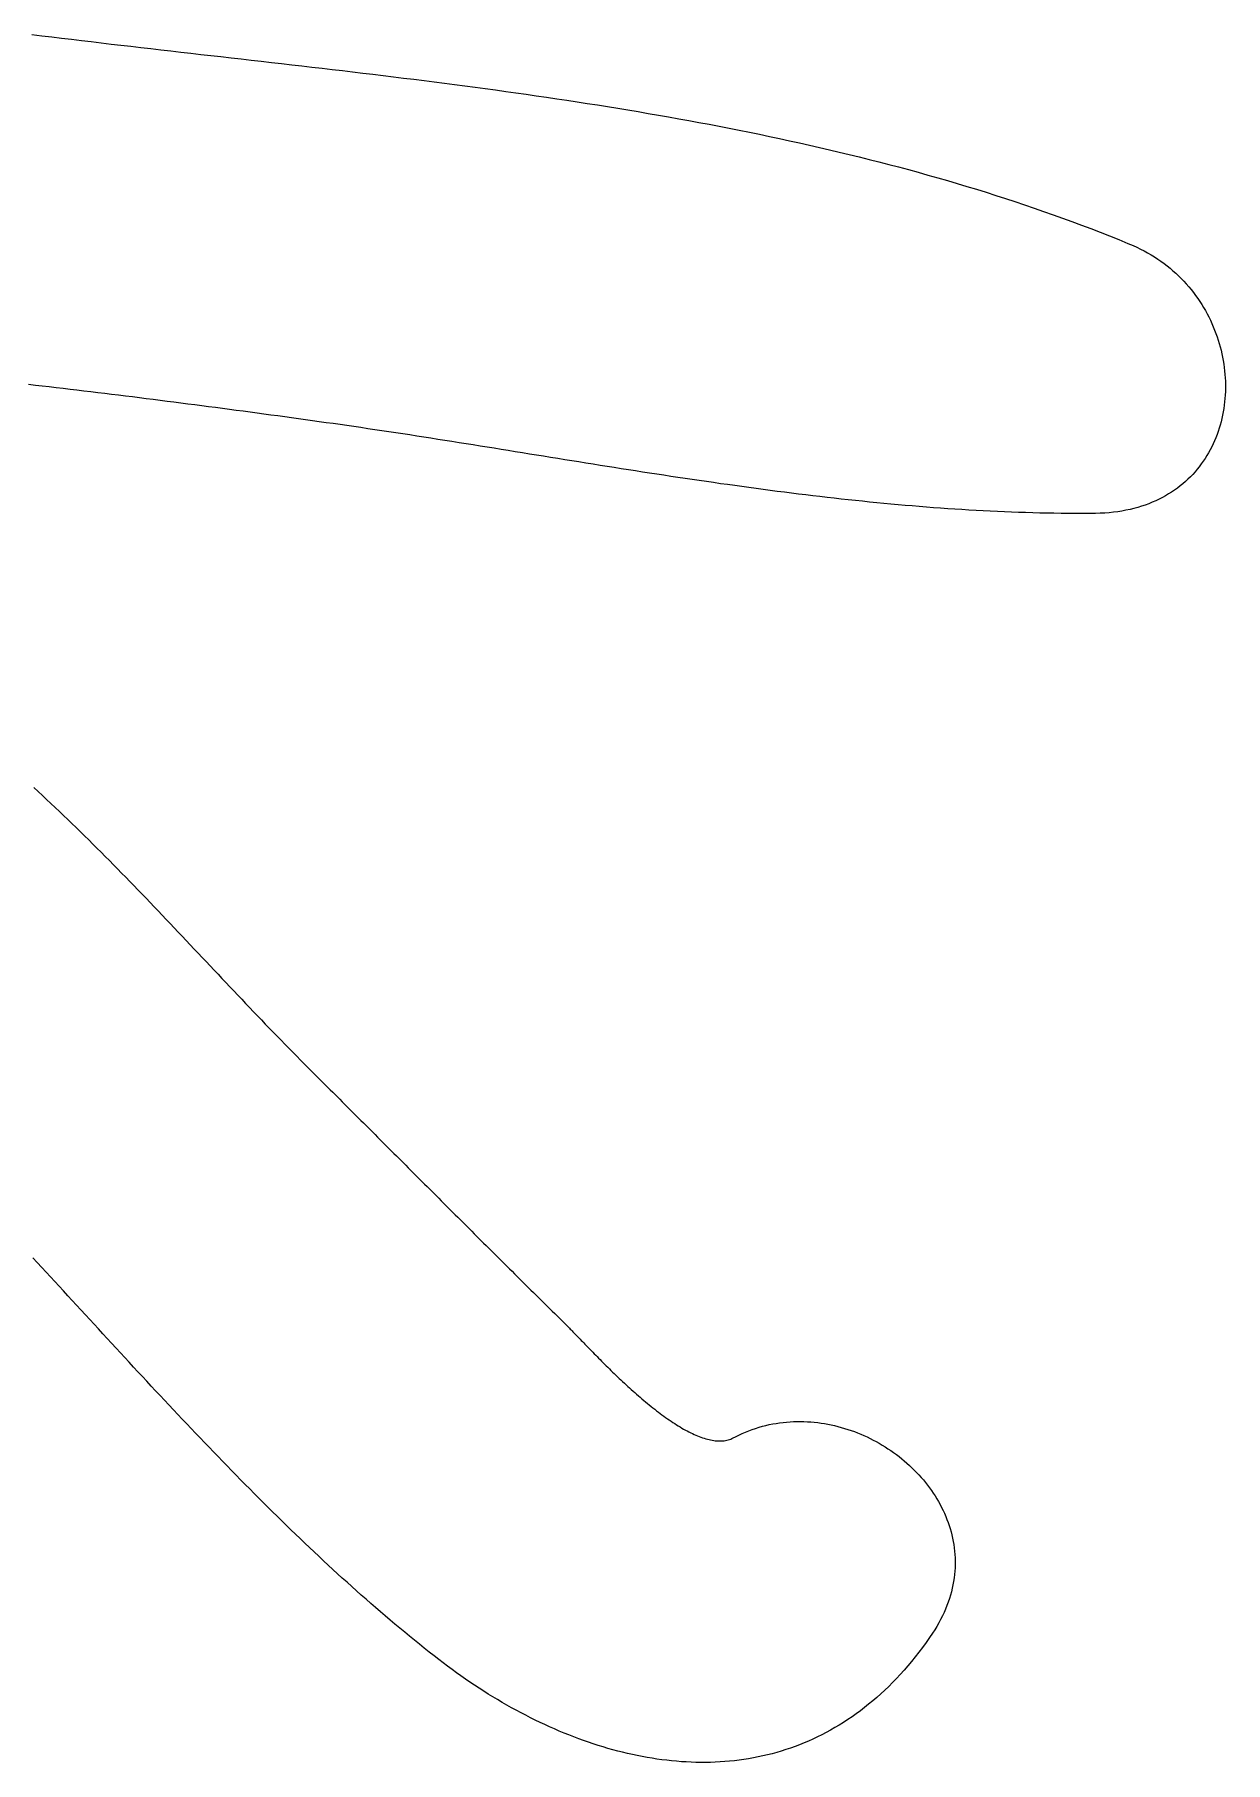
# Model space of a CAD drawing. Extents: x -5.5 to 29.5, y -8.1 to 1.6.
# Drawn here: x 3.064 to 3.53, y -3.518 to -2.843 of the extents above; entities that cross this region are included whole.
import ezdxf

# ---------------------------------------------------------------- set-up
doc = ezdxf.new("R2010")
doc.units = 0
doc.layers.get('0').update_dxf_attribs({"linetype": 'CONTINUOUS'})

msp = doc.modelspace()

# ---------------------------------------------------------------- linework, layer by layer
for points in [[(3.06292, -2.84309, 0), (3.0668, -2.84355, 0), (3.07067, -2.84401, 0), (3.07454, -2.84447, 0), (3.07842, -2.84494, 0), (3.08227, -2.8454, 0), (3.08613, -2.84586, 0), (3.09, -2.84632, 0), (3.09387, -2.84678, 0), (3.09775, -2.84723, 0), (3.10163, -2.84769, 0), (3.10552, -2.84814, 0), (3.10942, -2.84859, 0), (3.11332, -2.84904, 0), (3.11723, -2.84948, 0), (3.12114, -2.84993, 0), (3.12506, -2.85038, 0), (3.12898, -2.85082, 0), (3.13291, -2.85127, 0), (3.13684, -2.85171, 0), (3.14078, -2.85216, 0), (3.14472, -2.85261, 0), (3.14867, -2.85306, 0), (3.15262, -2.85351, 0), (3.15657, -2.85396, 0), (3.16053, -2.85441, 0), (3.16449, -2.85487, 0), (3.16845, -2.85532, 0), (3.17242, -2.85578, 0), (3.17639, -2.85624, 0), (3.18036, -2.85671, 0), (3.18434, -2.85718, 0), (3.18831, -2.85765, 0), (3.19229, -2.85812, 0), (3.19627, -2.8586, 0), (3.20026, -2.85909, 0), (3.20424, -2.85957, 0), (3.20823, -2.86007, 0), (3.21222, -2.86056, 0), (3.21621, -2.86107, 0), (3.2202, -2.86157, 0), (3.22419, -2.86209, 0), (3.22818, -2.8626, 0), (3.23217, -2.86313, 0), (3.23616, -2.86366, 0), (3.24015, -2.8642, 0), (3.24415, -2.86474, 0), (3.24814, -2.86529, 0), (3.25213, -2.86585, 0), (3.25612, -2.86642, 0), (3.26011, -2.86699, 0), (3.2641, -2.86757, 0), (3.26808, -2.86816, 0), (3.27207, -2.86876, 0), (3.27606, -2.86937, 0), (3.28004, -2.86999, 0), (3.28402, -2.87061, 0), (3.288, -2.87125, 0), (3.29198, -2.87189, 0), (3.29595, -2.87255, 0), (3.29992, -2.87321, 0), (3.30389, -2.87389, 0), (3.30786, -2.87457, 0), (3.31182, -2.87527, 0), (3.31578, -2.87598, 0), (3.31974, -2.87669, 0), (3.32369, -2.87742, 0), (3.32764, -2.87817, 0), (3.33159, -2.87892, 0), (3.33553, -2.87969, 0), (3.33947, -2.88047, 0), (3.3434, -2.88126, 0), (3.34733, -2.88207, 0), (3.35125, -2.88288, 0), (3.35517, -2.88372, 0), (3.35908, -2.88456, 0), (3.36299, -2.88542, 0), (3.36689, -2.8863, 0), (3.37078, -2.88718, 0), (3.37467, -2.88809, 0), (3.37856, -2.88901, 0), (3.38244, -2.88994, 0), (3.38631, -2.89089, 0), (3.39017, -2.89185, 0), (3.39403, -2.89283, 0), (3.39788, -2.89383, 0), (3.40172, -2.89484, 0), (3.40556, -2.89587, 0), (3.40939, -2.89692, 0), (3.41321, -2.89798, 0), (3.41702, -2.89906, 0), (3.42083, -2.90016, 0), (3.42463, -2.90128, 0), (3.42842, -2.90241, 0), (3.4322, -2.90357, 0), (3.43597, -2.90474, 0), (3.43973, -2.90593, 0), (3.44349, -2.90714, 0), (3.44723, -2.90837, 0), (3.45097, -2.90962, 0), (3.45469, -2.91089, 0), (3.45841, -2.91218, 0), (3.46211, -2.91348, 0), (3.46581, -2.91481, 0), (3.46949, -2.91616, 0), (3.47317, -2.91753, 0), (3.47683, -2.91893, 0), (3.48049, -2.92034, 0), (3.48413, -2.92178, 0), (3.48776, -2.92323, 0), (3.49138, -2.92471, 0), (3.49343, -2.92557, 0), (3.49489, -2.92623, 0), (3.49632, -2.92692, 0), (3.49772, -2.92764, 0), (3.49909, -2.9284, 0), (3.50043, -2.92918, 0), (3.50174, -2.92998, 0), (3.50302, -2.93082, 0), (3.50427, -2.93168, 0), (3.5055, -2.93257, 0), (3.50669, -2.93349, 0), (3.50785, -2.93442, 0), (3.50898, -2.93539, 0), (3.51008, -2.93637, 0), (3.51116, -2.93738, 0), (3.5122, -2.93841, 0), (3.51321, -2.93946, 0), (3.51419, -2.94054, 0), (3.51514, -2.94163, 0), (3.51606, -2.94274, 0), (3.51696, -2.94387, 0), (3.51782, -2.94501, 0), (3.51865, -2.94618, 0), (3.51945, -2.94735, 0), (3.52022, -2.94855, 0), (3.52096, -2.94976, 0), (3.52167, -2.95098, 0), (3.52234, -2.95222, 0), (3.52299, -2.95346, 0), (3.52361, -2.95473, 0), (3.5242, -2.956, 0), (3.52475, -2.95728, 0), (3.52528, -2.95857, 0), (3.52578, -2.95987, 0), (3.52624, -2.96118, 0), (3.52667, -2.96249, 0), (3.52708, -2.96382, 0), (3.52745, -2.96514, 0), (3.52779, -2.96648, 0), (3.5281, -2.96782, 0), (3.52838, -2.96916, 0), (3.52863, -2.9705, 0), (3.52885, -2.97185, 0), (3.52903, -2.9732, 0), (3.52919, -2.97455, 0), (3.52931, -2.9759, 0), (3.52941, -2.97725, 0), (3.52947, -2.9786, 0), (3.5295, -2.97995, 0), (3.5295, -2.98129, 0), (3.52947, -2.98263, 0), (3.52941, -2.98397, 0), (3.52932, -2.9853, 0), (3.52919, -2.98663, 0), (3.52903, -2.98795, 0), (3.52885, -2.98926, 0), (3.52863, -2.99057, 0), (3.52838, -2.99186, 0), (3.52809, -2.99315, 0), (3.52778, -2.99443, 0), (3.52744, -2.9957, 0), (3.52706, -2.99696, 0), (3.52665, -2.9982, 0), (3.52621, -2.99943, 0), (3.52574, -3.00065, 0), (3.52524, -3.00186, 0), (3.5247, -3.00305, 0), (3.52414, -3.00422, 0), (3.52354, -3.00538, 0), (3.52291, -3.00652, 0), (3.52224, -3.00764, 0), (3.52155, -3.00875, 0), (3.52082, -3.00983, 0), (3.52007, -3.0109, 0), (3.51928, -3.01195, 0), (3.51845, -3.01297, 0), (3.5176, -3.01397, 0), (3.51671, -3.01495, 0), (3.51579, -3.01591, 0), (3.51484, -3.01684, 0), (3.51386, -3.01775, 0), (3.51285, -3.01863, 0), (3.5118, -3.01948, 0), (3.51072, -3.02031, 0), (3.50961, -3.02111, 0), (3.50846, -3.02188, 0), (3.50729, -3.02262, 0), (3.50608, -3.02334, 0), (3.50483, -3.02402, 0), (3.50356, -3.02467, 0), (3.50225, -3.02529, 0), (3.50091, -3.02587, 0), (3.49954, -3.02642, 0), (3.49814, -3.02694, 0), (3.4967, -3.02742, 0), (3.49523, -3.02787, 0), (3.49373, -3.02828, 0), (3.49219, -3.02866, 0), (3.49062, -3.02899, 0), (3.48902, -3.02929, 0), (3.48739, -3.02955, 0), (3.48572, -3.02977, 0), (3.48402, -3.02994, 0), (3.48229, -3.03008, 0), (3.48052, -3.03017, 0), (3.47873, -3.03022, 0), (3.47629, -3.03024, 0), (3.47352, -3.03025, 0), (3.47076, -3.03025, 0), (3.468, -3.03023, 0), (3.46523, -3.03021, 0), (3.46247, -3.03017, 0), (3.4597, -3.03012, 0), (3.45694, -3.03006, 0), (3.45417, -3.02999, 0), (3.4514, -3.02991, 0), (3.44863, -3.02982, 0), (3.44587, -3.02972, 0), (3.4431, -3.02961, 0), (3.44033, -3.02949, 0), (3.43756, -3.02935, 0), (3.43479, -3.02921, 0), (3.43202, -3.02906, 0), (3.42924, -3.0289, 0), (3.42647, -3.02873, 0), (3.4237, -3.02856, 0), (3.42093, -3.02837, 0), (3.41815, -3.02817, 0), (3.41538, -3.02797, 0), (3.41261, -3.02776, 0), (3.40983, -3.02754, 0), (3.40706, -3.02731, 0), (3.40428, -3.02707, 0), (3.40151, -3.02682, 0), (3.39873, -3.02657, 0), (3.39596, -3.02631, 0), (3.39318, -3.02604, 0), (3.39041, -3.02577, 0), (3.38763, -3.02549, 0), (3.38486, -3.0252, 0), (3.38208, -3.0249, 0), (3.37931, -3.0246, 0), (3.37653, -3.02429, 0), (3.37375, -3.02398, 0), (3.37098, -3.02365, 0), (3.3682, -3.02333, 0), (3.36543, -3.02299, 0), (3.36265, -3.02265, 0), (3.35987, -3.02231, 0), (3.3571, -3.02196, 0), (3.35432, -3.0216, 0), (3.35155, -3.02124, 0), (3.34877, -3.02088, 0), (3.346, -3.02051, 0), (3.34322, -3.02013, 0), (3.34045, -3.01975, 0), (3.33768, -3.01937, 0), (3.3349, -3.01898, 0), (3.33213, -3.01859, 0), (3.32935, -3.01819, 0), (3.32658, -3.01779, 0), (3.32381, -3.01739, 0), (3.32104, -3.01698, 0), (3.31826, -3.01657, 0), (3.31549, -3.01616, 0), (3.31272, -3.01574, 0), (3.30995, -3.01532, 0), (3.30718, -3.0149, 0), (3.30441, -3.01447, 0), (3.30164, -3.01404, 0), (3.29887, -3.01362, 0), (3.29611, -3.01318, 0), (3.29334, -3.01275, 0), (3.29057, -3.01231, 0), (3.28781, -3.01188, 0), (3.28504, -3.01144, 0), (3.28228, -3.011, 0), (3.27951, -3.01056, 0), (3.27675, -3.01012, 0), (3.27399, -3.00967, 0), (3.27122, -3.00923, 0), (3.26846, -3.00878, 0), (3.2657, -3.00834, 0), (3.26294, -3.00789, 0), (3.26018, -3.00745, 0), (3.25743, -3.007, 0), (3.25467, -3.00656, 0), (3.25191, -3.00611, 0), (3.24916, -3.00567, 0), (3.2464, -3.00522, 0), (3.24365, -3.00478, 0), (3.2409, -3.00434, 0), (3.23815, -3.0039, 0), (3.2354, -3.00346, 0), (3.23265, -3.00302, 0), (3.2299, -3.00258, 0), (3.22715, -3.00214, 0), (3.22441, -3.00171, 0), (3.22166, -3.00128, 0), (3.21892, -3.00085, 0), (3.21618, -3.00042, 0), (3.21343, -3, 0), (3.21069, -2.99957, 0), (3.20796, -2.99915, 0), (3.20522, -2.99874, 0), (3.20248, -2.99832, 0), (3.19975, -2.99791, 0), (3.19701, -2.9975, 0), (3.19428, -2.9971, 0), (3.19155, -2.9967, 0), (3.18882, -2.9963, 0), (3.18609, -2.99591, 0), (3.18338, -2.99552, 0), (3.18068, -2.99514, 0), (3.17798, -2.99476, 0), (3.17527, -2.99438, 0), (3.17257, -2.994, 0), (3.16987, -2.99362, 0), (3.16717, -2.99325, 0), (3.16446, -2.99287, 0), (3.16176, -2.9925, 0), (3.15906, -2.99213, 0), (3.15635, -2.99176, 0), (3.15365, -2.9914, 0), (3.15095, -2.99103, 0), (3.14824, -2.99067, 0), (3.14554, -2.9903, 0), (3.14283, -2.98994, 0), (3.14013, -2.98958, 0), (3.13742, -2.98923, 0), (3.13472, -2.98887, 0), (3.13201, -2.98852, 0), (3.1293, -2.98816, 0), (3.1266, -2.98781, 0), (3.12389, -2.98746, 0), (3.12118, -2.98712, 0), (3.11848, -2.98677, 0), (3.11577, -2.98642, 0), (3.11306, -2.98608, 0), (3.11036, -2.98574, 0), (3.10765, -2.9854, 0), (3.10494, -2.98506, 0), (3.10223, -2.98472, 0), (3.09952, -2.98439, 0), (3.09682, -2.98406, 0), (3.09411, -2.98372, 0), (3.0914, -2.98339, 0), (3.08869, -2.98306, 0), (3.08598, -2.98274, 0), (3.08327, -2.98241, 0), (3.08056, -2.98209, 0), (3.07785, -2.98176, 0), (3.07514, -2.98144, 0), (3.07243, -2.98112, 0), (3.06972, -2.9808, 0), (3.06701, -2.98049, 0), (3.0643, -2.98017, 0), (3.06159, -2.97986, 0)], [(3.06367, -3.13736, 0), (3.06535, -3.1389, 0), (3.06702, -3.14044, 0), (3.06869, -3.14199, 0), (3.07035, -3.14354, 0), (3.07201, -3.1451, 0), (3.07366, -3.14667, 0), (3.07531, -3.14824, 0), (3.07696, -3.14982, 0), (3.0786, -3.15141, 0), (3.08024, -3.153, 0), (3.08187, -3.15459, 0), (3.0835, -3.15619, 0), (3.08513, -3.15779, 0), (3.08675, -3.1594, 0), (3.08837, -3.16101, 0), (3.08999, -3.16263, 0), (3.0916, -3.16425, 0), (3.09321, -3.16587, 0), (3.09482, -3.1675, 0), (3.09642, -3.16913, 0), (3.09802, -3.17077, 0), (3.09962, -3.1724, 0), (3.10121, -3.17404, 0), (3.1028, -3.17568, 0), (3.10439, -3.17732, 0), (3.10598, -3.17897, 0), (3.10756, -3.18061, 0), (3.10914, -3.18226, 0), (3.11072, -3.18391, 0), (3.1123, -3.18556, 0), (3.11387, -3.18721, 0), (3.11544, -3.18886, 0), (3.11701, -3.19052, 0), (3.11858, -3.19217, 0), (3.12014, -3.19382, 0), (3.1217, -3.19547, 0), (3.12326, -3.19713, 0), (3.12482, -3.19878, 0), (3.12638, -3.20043, 0), (3.12794, -3.20208, 0), (3.12949, -3.20372, 0), (3.13104, -3.20537, 0), (3.13259, -3.20702, 0), (3.13414, -3.20866, 0), (3.13569, -3.2103, 0), (3.13723, -3.21194, 0), (3.13878, -3.21357, 0), (3.14032, -3.21521, 0), (3.14186, -3.21684, 0), (3.14341, -3.21847, 0), (3.14495, -3.22009, 0), (3.14649, -3.22171, 0), (3.14802, -3.22333, 0), (3.14956, -3.22494, 0), (3.1511, -3.22655, 0), (3.15264, -3.22815, 0), (3.15417, -3.22975, 0), (3.15571, -3.23135, 0), (3.15724, -3.23294, 0), (3.15878, -3.23452, 0), (3.16031, -3.2361, 0), (3.16185, -3.23767, 0), (3.16338, -3.23924, 0), (3.16492, -3.2408, 0), (3.16645, -3.24236, 0), (3.16798, -3.24391, 0), (3.16952, -3.24545, 0), (3.17105, -3.24698, 0), (3.1722, -3.24812, 0), (3.17312, -3.24904, 0), (3.17405, -3.24996, 0), (3.17497, -3.25088, 0), (3.17589, -3.2518, 0), (3.17681, -3.25272, 0), (3.17774, -3.25364, 0), (3.17866, -3.25457, 0), (3.17958, -3.25549, 0), (3.18051, -3.25641, 0), (3.18143, -3.25733, 0), (3.18235, -3.25825, 0), (3.18327, -3.25917, 0), (3.1842, -3.26009, 0), (3.18512, -3.26101, 0), (3.18604, -3.26193, 0), (3.18696, -3.26285, 0), (3.18788, -3.26377, 0), (3.18881, -3.26469, 0), (3.18973, -3.26561, 0), (3.19065, -3.26654, 0), (3.19157, -3.26746, 0), (3.1925, -3.26838, 0), (3.19342, -3.2693, 0), (3.19434, -3.27022, 0), (3.19526, -3.27114, 0), (3.19618, -3.27206, 0), (3.19711, -3.27298, 0), (3.19803, -3.27391, 0), (3.19895, -3.27483, 0), (3.19987, -3.27575, 0), (3.20079, -3.27667, 0), (3.20171, -3.27759, 0), (3.20264, -3.27851, 0), (3.20356, -3.27943, 0), (3.20448, -3.28036, 0), (3.2054, -3.28128, 0), (3.20632, -3.2822, 0), (3.20725, -3.28312, 0), (3.20817, -3.28404, 0), (3.20909, -3.28496, 0), (3.21001, -3.28588, 0), (3.21093, -3.28681, 0), (3.21185, -3.28773, 0), (3.21278, -3.28865, 0), (3.2137, -3.28957, 0), (3.21462, -3.29049, 0), (3.21554, -3.29141, 0), (3.21646, -3.29233, 0), (3.21739, -3.29325, 0), (3.21831, -3.29418, 0), (3.21923, -3.2951, 0), (3.22015, -3.29602, 0), (3.22107, -3.29694, 0), (3.222, -3.29786, 0), (3.22292, -3.29878, 0), (3.22384, -3.2997, 0), (3.22476, -3.30062, 0), (3.22569, -3.30154, 0), (3.22661, -3.30246, 0), (3.22753, -3.30339, 0), (3.22845, -3.30431, 0), (3.22938, -3.30523, 0), (3.2303, -3.30615, 0), (3.23122, -3.30707, 0), (3.23214, -3.30799, 0), (3.23307, -3.30891, 0), (3.23399, -3.30983, 0), (3.23491, -3.31075, 0), (3.23584, -3.31167, 0), (3.23676, -3.31259, 0), (3.23768, -3.31351, 0), (3.23861, -3.31443, 0), (3.23953, -3.31535, 0), (3.24045, -3.31627, 0), (3.24138, -3.31719, 0), (3.2423, -3.31811, 0), (3.24322, -3.31903, 0), (3.24415, -3.31995, 0), (3.24507, -3.32087, 0), (3.246, -3.32178, 0), (3.24692, -3.3227, 0), (3.24785, -3.32362, 0), (3.24877, -3.32454, 0), (3.24969, -3.32546, 0), (3.25062, -3.32638, 0), (3.25154, -3.3273, 0), (3.25247, -3.32822, 0), (3.25339, -3.32913, 0), (3.25432, -3.33005, 0), (3.25524, -3.33097, 0), (3.25617, -3.33189, 0), (3.2571, -3.3328, 0), (3.25802, -3.33372, 0), (3.25895, -3.33464, 0), (3.25987, -3.33556, 0), (3.2608, -3.33647, 0), (3.26173, -3.33739, 0), (3.26265, -3.33831, 0), (3.26358, -3.33922, 0), (3.2645, -3.34014, 0), (3.26543, -3.34106, 0), (3.26636, -3.34197, 0), (3.26729, -3.34289, 0), (3.26821, -3.3438, 0), (3.26914, -3.34472, 0), (3.27007, -3.34564, 0), (3.271, -3.34655, 0), (3.27192, -3.34747, 0), (3.27248, -3.34801, 0), (3.27277, -3.3483, 0), (3.27307, -3.34861, 0), (3.27339, -3.34893, 0), (3.27372, -3.34926, 0), (3.27407, -3.34962, 0), (3.27442, -3.34998, 0), (3.27479, -3.35036, 0), (3.27517, -3.35076, 0), (3.27557, -3.35116, 0), (3.27597, -3.35158, 0), (3.27639, -3.35202, 0), (3.27682, -3.35246, 0), (3.27726, -3.35292, 0), (3.27771, -3.35338, 0), (3.27817, -3.35386, 0), (3.27864, -3.35435, 0), (3.27912, -3.35485, 0), (3.27961, -3.35536, 0), (3.28012, -3.35588, 0), (3.28063, -3.3564, 0), (3.28115, -3.35694, 0), (3.28168, -3.35748, 0), (3.28222, -3.35803, 0), (3.28276, -3.35859, 0), (3.28332, -3.35916, 0), (3.28388, -3.35973, 0), (3.28446, -3.36031, 0), (3.28504, -3.36089, 0), (3.28562, -3.36148, 0), (3.28622, -3.36208, 0), (3.28682, -3.36268, 0), (3.28743, -3.36328, 0), (3.28804, -3.36389, 0), (3.28867, -3.3645, 0), (3.2893, -3.36511, 0), (3.28993, -3.36573, 0), (3.29057, -3.36635, 0), (3.29122, -3.36697, 0), (3.29187, -3.36759, 0), (3.29252, -3.36821, 0), (3.29318, -3.36883, 0), (3.29385, -3.36946, 0), (3.29452, -3.37008, 0), (3.2952, -3.3707, 0), (3.29587, -3.37133, 0), (3.29656, -3.37195, 0), (3.29724, -3.37257, 0), (3.29793, -3.37318, 0), (3.29862, -3.3738, 0), (3.29932, -3.37441, 0), (3.30002, -3.37502, 0), (3.30072, -3.37562, 0), (3.30142, -3.37622, 0), (3.30213, -3.37682, 0), (3.30283, -3.37741, 0), (3.30354, -3.378, 0), (3.30425, -3.37858, 0), (3.30496, -3.37915, 0), (3.30568, -3.37972, 0), (3.30639, -3.38028, 0), (3.3071, -3.38084, 0), (3.30782, -3.38138, 0), (3.30853, -3.38192, 0), (3.30924, -3.38245, 0), (3.30995, -3.38297, 0), (3.31067, -3.38348, 0), (3.31138, -3.38399, 0), (3.31209, -3.38448, 0), (3.3128, -3.38496, 0), (3.31351, -3.38543, 0), (3.31421, -3.38589, 0), (3.31492, -3.38634, 0), (3.31562, -3.38678, 0), (3.31632, -3.3872, 0), (3.31701, -3.38762, 0), (3.31771, -3.38801, 0), (3.3184, -3.3884, 0), (3.31909, -3.38877, 0), (3.31977, -3.38913, 0), (3.32045, -3.38947, 0), (3.32113, -3.3898, 0), (3.3218, -3.39011, 0), (3.32247, -3.39041, 0), (3.32313, -3.39069, 0), (3.32379, -3.39095, 0), (3.32444, -3.39119, 0), (3.32509, -3.39142, 0), (3.32573, -3.39163, 0), (3.32637, -3.39183, 0), (3.327, -3.392, 0), (3.32763, -3.39216, 0), (3.32824, -3.39229, 0), (3.32886, -3.39241, 0), (3.32946, -3.3925, 0), (3.33006, -3.39258, 0), (3.33065, -3.39263, 0), (3.33123, -3.39266, 0), (3.33181, -3.39268, 0), (3.33238, -3.39266, 0), (3.33293, -3.39263, 0), (3.33349, -3.39257, 0), (3.33403, -3.39249, 0), (3.33456, -3.39239, 0), (3.33509, -3.39226, 0), (3.3356, -3.39211, 0), (3.33611, -3.39193, 0), (3.3366, -3.39173, 0), (3.33709, -3.3915, 0), (3.33799, -3.39103, 0), (3.33928, -3.39039, 0), (3.34058, -3.38978, 0), (3.34189, -3.38922, 0), (3.3432, -3.38869, 0), (3.34452, -3.3882, 0), (3.34584, -3.38775, 0), (3.34717, -3.38733, 0), (3.34851, -3.38695, 0), (3.34985, -3.38661, 0), (3.35119, -3.3863, 0), (3.35254, -3.38602, 0), (3.35389, -3.38579, 0), (3.35524, -3.38558, 0), (3.35659, -3.38541, 0), (3.35795, -3.38527, 0), (3.3593, -3.38517, 0), (3.36066, -3.3851, 0), (3.36201, -3.38506, 0), (3.36336, -3.38506, 0), (3.36472, -3.38508, 0), (3.36607, -3.38514, 0), (3.36741, -3.38523, 0), (3.36876, -3.38535, 0), (3.3701, -3.3855, 0), (3.37143, -3.38568, 0), (3.37277, -3.38589, 0), (3.37409, -3.38612, 0), (3.37541, -3.38639, 0), (3.37673, -3.38669, 0), (3.37803, -3.38701, 0), (3.37933, -3.38736, 0), (3.38063, -3.38774, 0), (3.38191, -3.38814, 0), (3.38318, -3.38858, 0), (3.38445, -3.38903, 0), (3.3857, -3.38952, 0), (3.38695, -3.39003, 0), (3.38818, -3.39056, 0), (3.3894, -3.39112, 0), (3.39061, -3.3917, 0), (3.39181, -3.39231, 0), (3.39299, -3.39294, 0), (3.39416, -3.3936, 0), (3.39531, -3.39427, 0), (3.39645, -3.39497, 0), (3.39758, -3.39569, 0), (3.39869, -3.39644, 0), (3.39978, -3.3972, 0), (3.40085, -3.39799, 0), (3.40191, -3.39879, 0), (3.40295, -3.39962, 0), (3.40397, -3.40046, 0), (3.40497, -3.40133, 0), (3.40595, -3.40221, 0), (3.40692, -3.40311, 0), (3.40786, -3.40404, 0), (3.40878, -3.40497, 0), (3.40967, -3.40593, 0), (3.41055, -3.4069, 0), (3.4114, -3.4079, 0), (3.41223, -3.4089, 0), (3.41304, -3.40993, 0), (3.41382, -3.41096, 0), (3.41457, -3.41202, 0), (3.4153, -3.41309, 0), (3.41601, -3.41417, 0), (3.41669, -3.41527, 0), (3.41734, -3.41638, 0), (3.41796, -3.4175, 0), (3.41855, -3.41864, 0), (3.41912, -3.41979, 0), (3.41966, -3.42095, 0), (3.42016, -3.42213, 0), (3.42064, -3.42332, 0), (3.42108, -3.42451, 0), (3.4215, -3.42572, 0), (3.42188, -3.42694, 0), (3.42223, -3.42817, 0), (3.42255, -3.42941, 0), (3.42283, -3.43065, 0), (3.42308, -3.43191, 0), (3.42329, -3.43318, 0), (3.42347, -3.43445, 0), (3.42361, -3.43573, 0), (3.42372, -3.43702, 0), (3.42379, -3.43831, 0), (3.42383, -3.43962, 0), (3.42382, -3.44093, 0), (3.42378, -3.44224, 0), (3.4237, -3.44356, 0), (3.42358, -3.44488, 0), (3.42341, -3.44621, 0), (3.42321, -3.44755, 0), (3.42297, -3.44889, 0), (3.42269, -3.45023, 0), (3.42236, -3.45157, 0), (3.42199, -3.45292, 0), (3.42158, -3.45427, 0), (3.42112, -3.45563, 0), (3.42062, -3.45698, 0), (3.42008, -3.45834, 0), (3.41949, -3.45969, 0), (3.41885, -3.46105, 0), (3.41817, -3.46241, 0), (3.41744, -3.46377, 0), (3.41666, -3.46513, 0), (3.41584, -3.46648, 0), (3.41497, -3.46784, 0), (3.41384, -3.46949, 0), (3.41247, -3.47144, 0), (3.41107, -3.47335, 0), (3.40967, -3.47521, 0), (3.40824, -3.47703, 0), (3.4068, -3.47881, 0), (3.40535, -3.48054, 0), (3.40388, -3.48224, 0), (3.40239, -3.48389, 0), (3.4009, -3.48549, 0), (3.39938, -3.48706, 0), (3.39786, -3.48858, 0), (3.39632, -3.49006, 0), (3.39476, -3.4915, 0), (3.3932, -3.4929, 0), (3.39162, -3.49426, 0), (3.39002, -3.49558, 0), (3.38842, -3.49686, 0), (3.3868, -3.4981, 0), (3.38517, -3.4993, 0), (3.38353, -3.50046, 0), (3.38188, -3.50158, 0), (3.38021, -3.50266, 0), (3.37854, -3.5037, 0), (3.37685, -3.50471, 0), (3.37516, -3.50568, 0), (3.37345, -3.5066, 0), (3.37174, -3.5075, 0), (3.37001, -3.50835, 0), (3.36827, -3.50917, 0), (3.36653, -3.50995, 0), (3.36478, -3.51069, 0), (3.36301, -3.5114, 0), (3.36124, -3.51207, 0), (3.35946, -3.5127, 0), (3.35767, -3.5133, 0), (3.35588, -3.51387, 0), (3.35408, -3.51439, 0), (3.35227, -3.51489, 0), (3.35045, -3.51535, 0), (3.34862, -3.51577, 0), (3.34679, -3.51617, 0), (3.34496, -3.51652, 0), (3.34311, -3.51685, 0), (3.34126, -3.51714, 0), (3.33941, -3.5174, 0), (3.33755, -3.51762, 0), (3.33568, -3.51781, 0), (3.33381, -3.51797, 0), (3.33194, -3.5181, 0), (3.33006, -3.5182, 0), (3.32818, -3.51826, 0), (3.32629, -3.5183, 0), (3.3244, -3.5183, 0), (3.32251, -3.51827, 0), (3.32061, -3.51821, 0), (3.31871, -3.51812, 0), (3.31681, -3.518, 0), (3.3149, -3.51785, 0), (3.31299, -3.51768, 0), (3.31109, -3.51747, 0), (3.30918, -3.51723, 0), (3.30726, -3.51697, 0), (3.30535, -3.51667, 0), (3.30344, -3.51635, 0), (3.30152, -3.516, 0), (3.2996, -3.51562, 0), (3.29769, -3.51522, 0), (3.29577, -3.51479, 0), (3.29386, -3.51433, 0), (3.29194, -3.51384, 0), (3.29003, -3.51333, 0), (3.28812, -3.51279, 0), (3.2862, -3.51223, 0), (3.28429, -3.51164, 0), (3.28239, -3.51102, 0), (3.28048, -3.51038, 0), (3.27857, -3.50971, 0), (3.27667, -3.50902, 0), (3.27477, -3.50831, 0), (3.27288, -3.50757, 0), (3.27099, -3.50681, 0), (3.2691, -3.50602, 0), (3.26721, -3.50521, 0), (3.26533, -3.50438, 0), (3.26345, -3.50352, 0), (3.26158, -3.50264, 0), (3.25971, -3.50174, 0), (3.25785, -3.50082, 0), (3.25599, -3.49988, 0), (3.25414, -3.49891, 0), (3.25229, -3.49792, 0), (3.25045, -3.49691, 0), (3.24861, -3.49588, 0), (3.24679, -3.49483, 0), (3.24496, -3.49376, 0), (3.24315, -3.49267, 0), (3.24134, -3.49156, 0), (3.23954, -3.49043, 0), (3.23775, -3.48928, 0), (3.23596, -3.48811, 0), (3.23419, -3.48692, 0), (3.23242, -3.48572, 0), (3.23066, -3.48449, 0), (3.22891, -3.48325, 0), (3.22717, -3.48199, 0), (3.22544, -3.48071, 0), (3.22371, -3.47942, 0), (3.222, -3.47811, 0), (3.2202, -3.4767, 0), (3.21826, -3.47517, 0), (3.21633, -3.47364, 0), (3.21441, -3.47209, 0), (3.21249, -3.47054, 0), (3.21058, -3.46898, 0), (3.20867, -3.46741, 0), (3.20676, -3.46583, 0), (3.20486, -3.46424, 0), (3.20297, -3.46264, 0), (3.20108, -3.46103, 0), (3.19919, -3.45942, 0), (3.19731, -3.4578, 0), (3.19543, -3.45617, 0), (3.19356, -3.45453, 0), (3.1917, -3.45289, 0), (3.18983, -3.45123, 0), (3.18797, -3.44957, 0), (3.18612, -3.4479, 0), (3.18427, -3.44623, 0), (3.18243, -3.44455, 0), (3.18058, -3.44286, 0), (3.17875, -3.44116, 0), (3.17691, -3.43946, 0), (3.17508, -3.43775, 0), (3.17326, -3.43604, 0), (3.17143, -3.43431, 0), (3.16962, -3.43259, 0), (3.1678, -3.43085, 0), (3.16599, -3.42912, 0), (3.16418, -3.42737, 0), (3.16238, -3.42562, 0), (3.16058, -3.42386, 0), (3.15878, -3.4221, 0), (3.15699, -3.42034, 0), (3.1552, -3.41857, 0), (3.15341, -3.41679, 0), (3.15163, -3.41501, 0), (3.14984, -3.41323, 0), (3.14807, -3.41144, 0), (3.14629, -3.40964, 0), (3.14452, -3.40784, 0), (3.14275, -3.40604, 0), (3.14098, -3.40424, 0), (3.13922, -3.40243, 0), (3.13746, -3.40061, 0), (3.1357, -3.3988, 0), (3.13394, -3.39698, 0), (3.13219, -3.39515, 0), (3.13044, -3.39333, 0), (3.12869, -3.3915, 0), (3.12694, -3.38967, 0), (3.1252, -3.38783, 0), (3.12345, -3.38599, 0), (3.12171, -3.38415, 0), (3.11997, -3.38231, 0), (3.11824, -3.38047, 0), (3.1165, -3.37862, 0), (3.11477, -3.37677, 0), (3.11304, -3.37492, 0), (3.11131, -3.37307, 0), (3.10958, -3.37122, 0), (3.10786, -3.36937, 0), (3.10613, -3.36751, 0), (3.10441, -3.36566, 0), (3.10269, -3.3638, 0), (3.10097, -3.36194, 0), (3.09925, -3.36008, 0), (3.09753, -3.35822, 0), (3.09582, -3.35636, 0), (3.0941, -3.3545, 0), (3.09239, -3.35264, 0), (3.09067, -3.35078, 0), (3.08896, -3.34892, 0), (3.08725, -3.34707, 0), (3.08554, -3.34521, 0), (3.08383, -3.34335, 0), (3.08212, -3.34149, 0), (3.08041, -3.33964, 0), (3.0787, -3.33778, 0), (3.077, -3.33593, 0), (3.07529, -3.33407, 0), (3.07358, -3.33222, 0), (3.07188, -3.33037, 0), (3.07017, -3.32852, 0), (3.06847, -3.32668, 0), (3.06676, -3.32483, 0), (3.06505, -3.32299, 0), (3.06335, -3.32115, 0)]]:
    msp.add_polyline3d(points)

doc.saveas('drawing.dxf')
